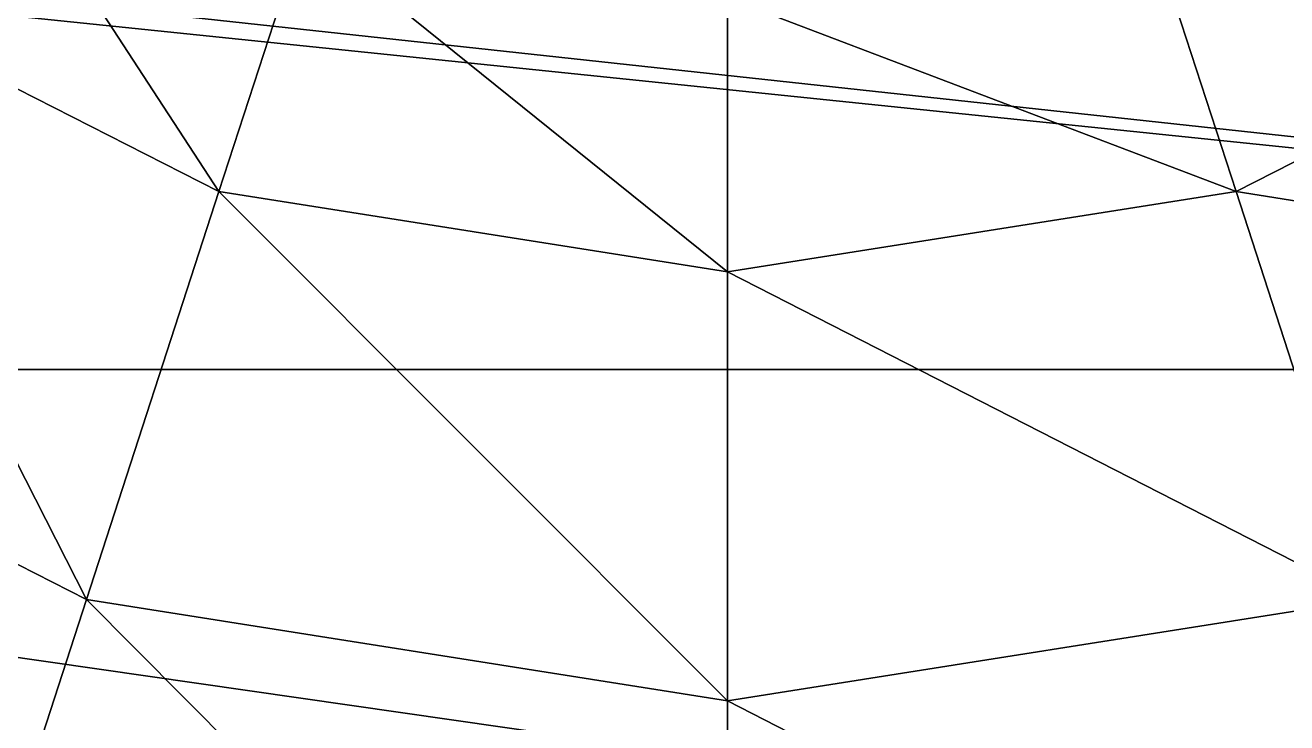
# Model space of a CAD drawing. Extents: x -5 to 5, y -5 to 5.
# Drawn here: x -1.1 to 0.876, y -3.283 to -2.191 of the extents above; entities that cross this region are included whole.
import ezdxf

# ---------------------------------------------------------------- set-up
doc = ezdxf.new("R2010")
doc.units = 0

msp = doc.modelspace()

# ---------------------------------------------------------------- linework, layer by layer
for points in [[(-1.514702, -2.084808, -1.830818), (-0.796326, -2.450839, -1.830818), (-1.262274, -1.737371, -0.959325)], [(-0.796326, -2.450839, -1.830818), (-0.663617, -2.042402, -0.959325), (-1.262274, -1.737371, -0.959325)], [(-1.097288, -2.149637, -3.19), (1.275906, -1.986958, -3.19), (4.247595, -2.729923, -3.19)], [(-0.796326, -2.450839, -1.830818), (0, -2.576964, -1.830818), (-0.663617, -2.042402, -0.959325)], [(0, -2.576964, -1.830818), (0, -2.147508, -0.959325), (-0.663617, -2.042402, -0.959325)], [(0.796326, -2.450839, -1.830818), (0.663617, -2.042402, -0.959325), (0, -2.147508, -0.959325)], [(0.796326, -2.450839, -1.830818), (1.514702, -2.084808, -1.830818), (0.663617, -2.042402, -0.959325)], [(-1.909487, -2.628183, -2.53283), (-1.003877, -3.089614, -2.53283), (-1.514702, -2.084808, -1.830818)], [(-1.003877, -3.089614, -2.53283), (-0.796326, -2.450839, -1.830818), (-1.514702, -2.084808, -1.830818)], [(1.909487, -2.628183, -2.53283), (1.514702, -2.084808, -1.830818), (0.796326, -2.450839, -1.830818)], [(-1.191201, -2.168386, -3.19), (-1.097288, -2.149637, -3.19), (4.247595, -2.729923, -3.19)], [(0, -2.576964, -1.830818), (0.796326, -2.450839, -1.830818), (0, -2.147508, -0.959325)], [(-1.191201, -2.168386, -3.19), (4.247595, -2.729923, -3.19), (-4.247595, -2.729923, -3.19)], [(-1.003877, -3.089614, -2.53283), (0, -3.248613, -2.53283), (-0.796326, -2.450839, -1.830818)], [(0, -3.248613, -2.53283), (0, -2.576964, -1.830818), (-0.796326, -2.450839, -1.830818)], [(1.003877, -3.089614, -2.53283), (0.796326, -2.450839, -1.830818), (0, -2.576964, -1.830818)], [(1.003877, -3.089614, -2.53283), (1.909487, -2.628183, -2.53283), (0.796326, -2.450839, -1.830818)], [(0, -3.248613, -2.53283), (1.003877, -3.089614, -2.53283), (0, -2.576964, -1.830818)], [(-1.267056, -3.899596, -3.000376), (-1.003877, -3.089614, -2.53283), (-1.909487, -2.628183, -2.53283)], [(3.306615, -3.815884, -3.19), (-3.306615, -3.815884, -3.19), (-4.247595, -2.729923, -3.19)], [(4.247595, -2.729923, -3.19), (3.306615, -3.815884, -3.19), (-4.247595, -2.729923, -3.19)], [(-1.267056, -3.899596, -3.000376), (0, -4.100278, -3.000376), (-1.003877, -3.089614, -2.53283)], [(0, -4.100278, -3.000376), (0, -3.248613, -2.53283), (-1.003877, -3.089614, -2.53283)], [(1.267056, -3.899596, -3.000376), (1.003877, -3.089614, -2.53283), (0, -3.248613, -2.53283)], [(0, -4.100278, -3.000376), (1.267056, -3.899596, -3.000376), (0, -3.248613, -2.53283)]]:
    msp.add_3dface(points)

doc.saveas('drawing.dxf')
